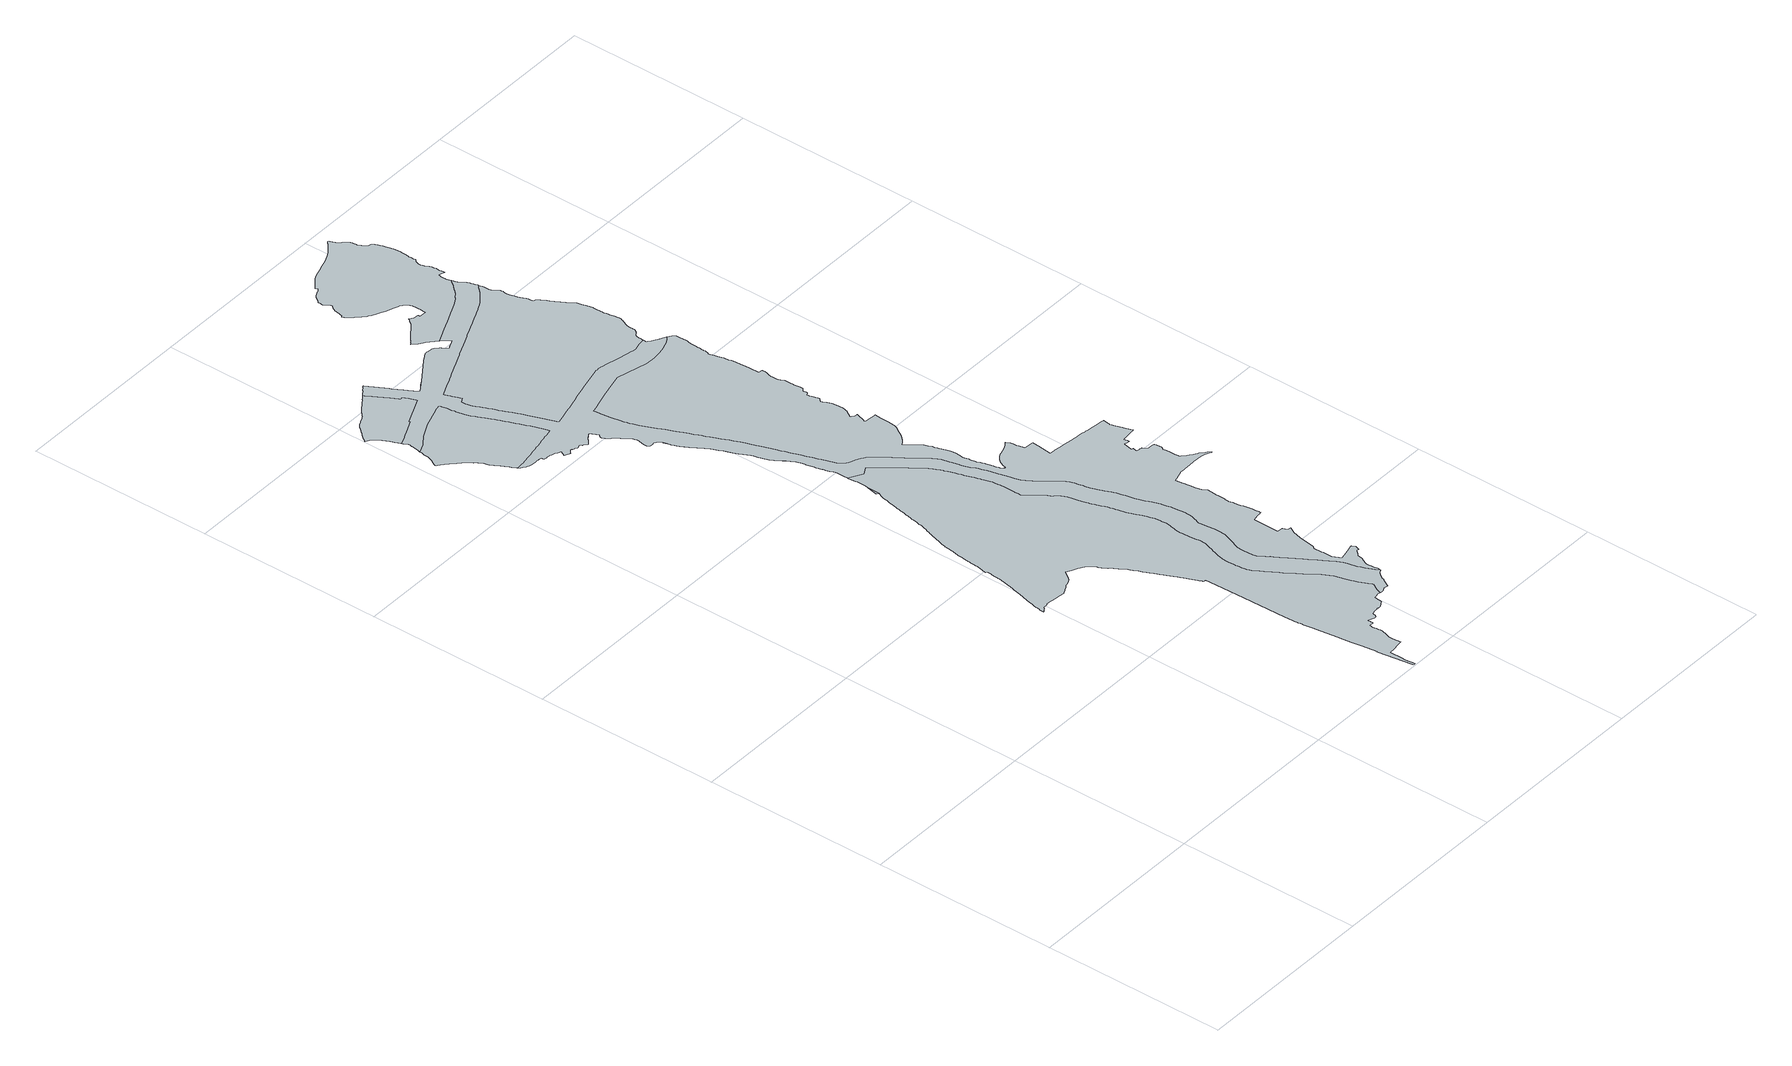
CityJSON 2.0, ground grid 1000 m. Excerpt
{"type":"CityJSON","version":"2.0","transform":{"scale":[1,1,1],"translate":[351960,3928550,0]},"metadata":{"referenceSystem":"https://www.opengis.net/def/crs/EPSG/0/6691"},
"CityObjects":{
"object1":{"type":"GenericCityObject","attributes":{"function":"5","validFromType":"3","custodian":"神奈川県","notificationNumber":"神奈川県告示第11号","prefecture":"14","city":"14150","floorAreaRate":2},"geometry":[{"type":"MultiSurface","lod":"1","boundaries":[[[0,1,2,3,4,5,6,7,8,9,10,11,12,13,14,15,16,17,18,19,20,21,22,23,24,25,26,27,28,29,30,31,32,33,34,35,36,37,38,39,40,41,42,43,44,45,46,47,48,49,50,51,52,53,54,55,56,57,58,59,60,61,62,63,64,65,66,67,68,69,70,71,72,73,74,75,76,77,78,79,80,81,82,83,84,85,86,87,88,89,90,91,92,93,94,95,96,97,98,99,100,101,102,103,104,105,106,107,108,109,110,111,112,113,114,115,116,117,118,119,120,121,122,123,124,125,126,127,128,129,130,131,132,133,134,135,136,137,138,139,140,141,142,143,144,145,146,147,148,149,150,151,152,153,154,155,156,157,158,159,160,161,162,163,164,165,166,167,168,169,170,171,172,173,174,175,176,177,178,179,180,181,182,183,184,185,186,187,188,189,190,191,192,193,194,195,196,197,198,199,200,201,202,203,204,205,206,207,208,209,210,211,212,213,214,215,216,217,218,219,220,221,222,223,224,225,226,227,228,229,230,231,232,233,234,235,236,237,238,239,240,241,242,243,244,245,246,247,248,249,250,251,252,253,254,255,256,257,258,259,260,261,262,263,264,265,266,267,268,269,270,271,272,273,274,275,276,277,278,279,280,281,282,283,284,285,286,287,288,289,290,291,292,293,294,295,296,297,298,299,300,301,302,303,304,305,306,307,308,309,310,311,312,313,314,315,316,317,318,319,320,321,322,323,324,325,326,327,328,329,330,331,332,333,334,335,336,337,338,339,340,341,342,343,344,345,346,347,348,349,350,351,352,353,354,355,356,357,358,359,360,361,362,363,364,365,366,367,368,369,370,371,372,373,374,375,376,377,378,379,380,381,382,383,384,385,386,387,388,389,390,391,392,393,394,395,396,397,398,399,400,401,402,403,404,405,406,407,408,409,410,411,412,413,414,415,416,417,418,419,420,421,422,423,424,425,426,427,428,429,430,431,432,433,434,435,436,437,438,439,440,441,442,443,444,445,446,447,448,449,450,451,452,453,454,455,456,457,458,459,460,461,462,463,464,465,466,467,468,469,470,471,472,473,474,475,476,477,478,479,480,481,482,483,484,485,486,487,488,489,490,491,492,493,494,495,496,497,498,499,500,501,502,503,504,505,506,507,508,509,510,511,512,513,514,515,516,517,518,519,520,521,522,523,524,525,526,527,528,529,530,531,532,533,534,535,536,537,538,539,540,541,542,543,544,545,546,547,548,549,550,551,552,553,554,555,556,557,558,559,560,561,562,563,564,565,566,567,568,569,570,571,572,573,574,575,576,577,578,579,580,581,582,583,584,585,586,587,588,589,590,591,592,593,594,595,596,597,598,599,600,601,602,603,604,605,606,607,608,609,610,611,612,613,614,615,616,617,618,619,620,621,622,623,624,625,626,627,628,629,630,631,632,633,634,635,636,637,638,639,640,641,642,643,644,645,646,647,648,649,650,651,652,653,654,655,656,657,658,659,660,661,662,663,664,665,666,667,668,669,670,671,672,673,674,675,676,677,678,679,680,681,682,683,684,685,686,687,688,689,690,691,692,693,694,695,696,697,698,699,700,701,702,703,704,705,706,707,708,709,710,711,712,713,714,715,716,717,718,719,720,721,722,723,724,725,726,727,728,729,730,731,732,733,734,735,736,737,738,739,740,741,742,743,744,745,746,747,748,749,750,751,752,753,754,755,756,757,758,759,760,761,762,763,764,765,766,767,768,769,770,771,772,773,774,775,776,777,778,779,780,781,782,783,784,785,786,787,788,789,790,791,792,793,794,795,796,797,798,799,800,801,802,803,804,805,806,807,808,809,810,811,812,813,814,815,816,817,818,819,820,821,822,823,824,825,826,827,828,829,830,831,832,833,834,835,836,837,838,839,840,841,842,843,844,845,846,847,848,849,850,851,852,853,854,855,856,857,858,859,860,861,862,863,864,865,866,867,868,869,870,871,872,873,874,875,876,877,878,879,880,881,882,883,884,885,886,887,888,889,890,891,892,893,894,895,896,897,898,899,900,901,902,903,904,905,906,907,908,909,910,911,912,913,914,915,916,917,918,919,920,921,922,923,924,925,926,927,928,929,930,931,932,933,934,935,936,937,938,939,940,941,942,943,944,945,946,947,948,949,950,951,952,953,954,955,956,957,958,959,960,961,962,963,964,965,966,967,968,969,970,971,972,973,974,975,976,977,978]]]}]},
"object2":{"type":"GenericCityObject","attributes":{"function":"1","validFromType":"3","custodian":"相模原市","notificationNumber":"相模原市告示第197号","prefecture":"14","city":"14150","floorAreaRate":0.8},"geometry":[{"type":"MultiSurface","lod":"1","boundaries":[[[979,980,981]]]}]},
"object3":{"type":"GenericCityObject","attributes":{"function":"22","validFromType":"3","custodian":"相模原市","notificationNumber":"相模原市告示第462号","prefecture":"14","city":"14150"},"geometry":[{"type":"MultiSurface","lod":"1","boundaries":[[[982,983,984,985,986,987,988,989,990,991,992,993,994,995,996,997,998,999,1000,1001,1002,1003,1004,1005,1006,1007,1008,1009,1010,1011,1012,1013,1014,1015,1016,1017,1018,1019,1020,1021,1022,1023,1024,1025,1026,1027,1028,1029,1030,1031,1032,1033,1034,1035,1036,1037,1038,1039,1040,1041,1042,1043,1044,1045,1046,1047,1048,1049,1050,1051,1052,1053,1054,1055,1056,1057,1058,1059,1060,1061,1062,1063,1064,1065,698,699,700,701,702,703,704,705,706,707,708,709,710,711,712,713,714,715,716,717,718,719,720,721,722,723,1066,1067,1068,1069,1070,1071,1072,1073,1074,1075,1076,1077,1078,1079,1080,1081,1082,1083,1084,1085,1086,1087,1088,1089,1090,1091,1092,1093,1094,1095,1096,1097,1098,1099,1100,1101,1102,1103,1104,1105,1106,1107,1108,1109,1110,1111,1112,1113,1114,1115,1116,1117,1118,1119,1120,1121,1122,1123,1124,1125,1126,1127,1128,1129,1130,1131,1132,1133,1134,1135,1136,1137,1138,1139,1140,1141,1142,1143,1144,1145,1146,1147,1148,1149,1150,1151,1152,1153,1154,1155,1156,1157,1158,1159,1160,1161,1162,1163,1164,1165,1166,1167,1168,1169,1170,1171,1172,1173,1174,1175,1176,1177,1178,1179,1180,1181,1182,1183,1184,1185,1186,1187,1188,1189,1190,1191,1192,1193,1194,1195,1196,1197,1198,1199,1200,1201,1202,1203,1204,1205,1206,1207,1208,1209,1210,1211,1212,1213,1214,1215,1216,1217,1218,1219,1220,1221,1222,1223,1224,1225,1226,1227,1228,1229,1230,1231,1232,1233,1234,1235,1236,1237,1238,1239,1240,1241,1242,1243,1244,1245,1246,1247,1248,1249,1250,1251,1252,1253,1254,1255,1256,1257,1258,1259,1260,1261,1262,1263,1264,1265,1266,1267,1268,1269,1270,1271,1272,1273,1274,1275,1276,1277,1278,1279,1280,1281,1282,1283,1284,1285,1286,1287,1288,1289,1290,1291,1292,1293,1294,1295,1296,1297,1298,1299,1300,1301,1302,1303,1304,1305,1306,1307,1308,1309,1310,1311,1312,1313,1314,1315,1316,1317,1318,1319,1320,1321,1322,1323,1324,1325,1326,1327,1328,1329,1330,1331,1332,1333,1334,1335,1336,1337,1338,1339,1340,1341,1342,1343,1344,1345,1346,1347,1348,1349,1350,1351,1352,1353,1354,1355,1356,1357,1358,1359,1360,1361,1362,1363,1364,1365,1366,1367,1368,1369,1370,1371,1372,1373,1374,1375,1376,1377,1378,1379,1380,1381,1382,1383,1384,1385,1386,1387,1388,1389,1390,1391,1392,1393,1394,1395,1396,1397,1398,1399,1400,1401,1402,1403,1404,1405,1406,1407,1408,1409,1410,1411,1412,1413,1414,1415,1416,1417,1418,1419,1420,1421,1422,1423,1424,1425,1426,1427,1428,1429,1430,1431,1432,1433,1434,1435,1436,1437,1438,1439,1440,1441,1442,1443,1444,1445,1446,1447,1448,1449,1450,1451,1452,1453,1454,1455,1456,1457,1458,1459,1460,1461,1462,1463,1464,1465,1466,1467,1468,1469,1470,1471,1472,1473,1474,1475,1476,1477,1478,1479,1480,1481,1482,1483,1484,1485,1486,1487,1488,1489,1490,1491,1492,1493,1494,1495,1496,1497,1498,1499,1500,1501,1502,1503,1504,1505,1506,1507,1508,1509,1510,1511,1512,1513,1514,1515,1516,1517,1518,1519,1520,1521,1522,1523,1524,1525,1526,1527,1528,1529,1530,1531,1532,1533,1534,1535,1536,1537,1538,1539,1540,1541,976,977,978,1542,0,1,1543,2,3,4,5,6,1544,7,8,9,10,11,1545,1546,1547,1548,1549,1550,1551,1552,1553,1554,1555,1556,1557,1558,1559,1560,1561,1562,1563,1564,1565,1566,1567,1568,1569,1570,1571,1572,1573,1574,1575,1576,1577,1578,1579,1580,1581,1582,1583,1584,1585,1586,1587,1588,1589,1590,1591,1592,1593,1594,1595,1596,1597,1598,1599,1600,1601,1602,1603,1604,1605,1606,1607,1608,1609,1610,1611,1612,1613,1614,1615,1616,1617,1618,1619,1620,1621,1622,1623,1624,1625,1626,1627,1628,1629,1630,1631,1632,1633,1634,1635,1636,1637,1638,1639,1640,1641,1642,1643,1644,1645,1646,1647,1648,1649,1650,1651,1652,1653,1654,1655,1656,1657,1658,1659,144,145,146,147,148,149,150,151,152,153,154,155,156,157,158,159,1660,1661,1662,1663,1664,1665,1666,1667,1668,1669,1670,1671,1672,1673,1674,1675,1676,1677,1678,1679,1680,1681,1682,1683,1684,1685,1686,1687,1688,1689,1690,1691,1692,1693,1694,1695,1696,1697,1698,1699,1700,1701,1702,1703,1704,1705,1706,1707,1708,1709,1710,1711,1712,1713,1714,1715,1716,1717,1718,1719,1720,1721,1722,1723,1724,1725,1726,1727,1728,1729,1730,1731,1732,1733,1734,1735,1736,1737,1738,1739,1740,1741,1742,1743,1744,1745,1746,1747,1748,1749,1750,1751,1752,1753,1754,1755,1756,1757,1758,1759,1760,1761,1762,1763,1764,1765,1766,1767,1768,1769,1770,1771,1772,1773,1774,1775,1776,1777,1778,1779,1780,1781,1782,1783,1784,1785,1786,1787,1788,1789,1790,1791,1792,1793,1794,1795,1796,1797,1798,1799,1800,1801,1802,1803,1804,1805,1806,1807,1808,1809,1810,1811,1812,1813,1814,1815,1816,1817,1818,1819,1820,1821,1822,1823,1824,1825,1826,1827,1828,1829,1830,1831,1832,1833,1834,1835,1836,1837,1838,1839,1840,1841,1842,1843,1844,1845,1846,1847,1848,1849,1850,1851,1852,1853,1854,1855,1856,1857,1858,1859,1860,1861,1862,1863,1864,1865,1866,1867,1868,1869,1870,1871,1872,1873,1874,1875,1876,1877,1878,1879,1880,1881,1882,1883,1884,1885,1886,1887,1888,1889,1890,1891,1892,1893,1894,1895,1896,1897,1898,1899,1900,1901,1902,1903,1904,1905,1906,1907,1908,1909,1910,1911,178,1912,179,180,1913,181,182,183,184,185,186,1914,187,1915,188,1916,189,1917,190,1918,191,1919,192,193,194,195,1920,1921,196,197,1922,1923,198,199,200,201,202,203,204,205,206,207,208,209,210,211,212,213,1924,214,1925,1926,1927,1928,1929,1930,1931,1932,1933,1934,1935,1936,1937,1938,1939,1940,1941,1942,1943,1944,1945,1946,1947,1948,1949,1950,1951,1952,1953,1954,1955,1956,1957,1958,1959,1960,1961,1962,1963,1964,1965,1966,1967,1968,1969,1970,1971,1972,1973,1974,1975,1976,1977,1978,1979,1980,1981,1982,1983,1984,1985,1986,1987,1988,1989,1990,249,250,251,252,253,254,255,1991,256,1992,257,258,259,1993,260,261,1994,1995,1996,1997,1998,1999,2000,2001,2002,2003,2004,2005,2006,2007,2008,2009,2010,2011,2012,2013,2014,2015,2016,2017,2018,2019,2020,2021,2022,2023,2024,2025,2026,2027,2028,2029,2030,2031,2032,2033,2034,2035,2036,2037,2038,2039,2040,2041,2042,2043,2044,2045,2046,2047,2048,2049,2050,2051,2052,2053,2054,2055,2056,2057,2058,331,332,333,334,335,336,2059,337,2060,338,339,340,341,342,343,2061,344,345,346,2062,347,348,349,350,351,352,2063,353,354,2064,355,356,357,358,359,2065,360,361,2066,362,363,364,365,366,367,368,369,370,371,372,373,374,375,376,2067,377,2068,378,379,380,381,382,383,384,385,386,2069,387,388,389,2070,390,2071,391,2072,392,393,394,395,396,2073,397,398,399,400,401,402,403,404,405,406,407,408,2074,409,410,411,412,413,414,415,2075,416,2076,417,418,2077,419,420,421,422,423,424,425,426,427,428,429,430,431,432,433,434,2078,435,2079,436,437,438,439,440,441,442,443,2080,444,445,446,2081,447,448,449,2082,450,2083,451,2084,452,2085,453,2086,454,2087,455,456,457,458,459,460,461,2088,462,463,464,465,466,2089,467,2090,468,2091,469,470,2092,471,2093,472,2094,473,2095,474,475,476,2096,477,478,479,480,2097,481,482,483,484,2098,485,2099,486,487,488,2100,489,490,491,492,493,494,495,496,497,498,499,500,501,2101,502,2102,503,504,505,506,507,508,509,510,511,512,2103,2104,2105,2106,2107,979,980,2108,2109,2110,2111,2112,2113,2114,2115,2116,2117,2118,2119,2120,2121,2122,2123,2124,2125,2126,2127,2128,2129,2130,2131,2132,2133,2134,2135,2136,2137,2138,2139,2140,2141,2142,2143,2144,2145,2146,2147,2148,2149,2150,2151,2152,2153,2154,2155,2156,2157,2158,2159,2160,2161,2162,2163,2164,2165,2166,2167,2168,2169,2170,2171,2172,2173,2174,2175,2176,2177,2178,2179,2180,2181,2182,2183,2184,2185,2186,2187,2188,2189,2190,2191,2192,2193,2194,2195,2196,2197,2198,2199,2200,2201,2202,2203,2204,2205,2206,2207,2208,2209,2210,2211,2212,2213,2214,2215,2216,2217,2218,2219,2220,2221,2222,2223,2224,2225,2226,2227,2228,2229,2230,2231,2232,2233,2234,2235,2236,2237,2238,2239,2240,2241,2242,2243,2244,2245,2246,2247,2248,2249,2250,2251,2252,2253,2254,2255,2256,2257,2258,2259,2260,2261,2262,2263,2264,2265,2266,2267,2268,2269,2270,2271,2272,2273,2274,2275,2276,2277,2278,2279,2280,2281,2282,2283,2284,2285,2286,2287,2288,2289,2290,2291,2292,2293,2294,2295,2296,2297,2298,2299,2300,2301,2302,2303,2304,2305,2306,2307,2308,2309,2310,2311,2312,2313,2314,2315,2316,2317,2318,2319,2320,2321,2322,2323,2324,2325,2326,2327,2328]]]}]}
},
"vertices":[
[1470,4263,0],[1464,4267,0],[1456,4272,0],[1446,4278,0],[1436,4283,0],[1418,4294,0],[1412,4298,0],[1408,4301,0],[1407,4308,0],[1407,4312,0],[1407,4319,0],[1407,4324,0],[1404,4322,0],[1398,4321,0],[1389,4319,0],[1383,4318,0],[1379,4317,0],[1371,4315,0],[1359,4313,0],[1346,4309,0],[1336,4307,0],[1326,4307,0],[1316,4308,0],[1307,4309,0],[1276,4316,0],[1230,4324,0],[1216,4327,0],[1201,4331,0],[1187,4335,0],[1159,4342,0],[1137,4346,0],[1127,4347,0],[1124,4347,0],[1117,4348,0],[1112,4348,0],[1102,4348,0],[1093,4348,0],[1081,4345,0],[1067,4342,0],[1050,4338,0],[1016,4330,0],[987,4323,0],[958,4315,0],[935,4308,0],[912,4303,0],[885,4295,0],[860,4288,0],[831,4280,0],[797,4271,0],[784,4268,0],[767,4264,0],[733,4255,0],[689,4244,0],[681,4242,0],[655,4319,0],[630,4388,0],[624,4407,0],[619,4419,0],[613,4433,0],[608,4445,0],[603,4455,0],[595,4474,0],[590,4489,0],[584,4501,0],[577,4517,0],[574,4525,0],[569,4534,0],[565,4545,0],[561,4553,0],[553,4572,0],[549,4581,0],[546,4589,0],[541,4600,0],[536,4610,0],[533,4619,0],[527,4632,0],[525,4643,0],[523,4651,0],[522,4658,0],[520,4667,0],[517,4684,0],[516,4688,0],[531,4698,0],[543,4703,0],[535,4726,0],[530,4739,0],[524,4752,0],[522,4758,0],[517,4772,0],[513,4783,0],[510,4791,0],[521,4797,0],[535,4803,0],[551,4810,0],[567,4818,0],[611,4837,0],[617,4840,0],[631,4847,0],[654,4858,0],[669,4864,0],[681,4870,0],[697,4877,0],[705,4880,0],[719,4887,0],[728,4891,0],[738,4895,0],[765,4907,0],[789,4918,0],[793,4920,0],[805,4927,0],[816,4931,0],[826,4936,0],[837,4941,0],[849,4946,0],[860,4951,0],[876,4958,0],[903,4971,0],[918,4978,0],[926,4982,0],[935,4986,0],[942,4990,0],[949,4993,0],[964,4999,0],[983,5008,0],[998,5014,0],[1015,5022,0],[1027,5027,0],[1042,5034,0],[1052,5039,0],[1074,5049,0],[1097,5059,0],[1108,5064,0],[1127,5074,0],[1139,5080,0],[1157,5091,0],[1171,5101,0],[1179,5107,0],[1190,5115,0],[1198,5122,0],[1210,5132,0],[1218,5139,0],[1234,5156,0],[1244,5167,0],[1251,5173,0],[1255,5177,0],[1255,5179,0],[1251,5194,0],[1249,5203,0],[1245,5212,0],[1243,5219,0],[1240,5226,0],[1238,5232,0],[1233,5238,0],[1227,5245,0],[1222,5251,0],[1218,5260,0],[1213,5269,0],[1209,5279,0],[1207,5287,0],[1205,5296,0],[1200,5291,0],[1189,5276,0],[1179,5262,0],[1162,5244,0],[1152,5232,0],[1139,5219,0],[1121,5205,0],[1108,5194,0],[1079,5177,0],[1051,5163,0],[1009,5144,0],[983,5132,0],[970,5126,0],[954,5119,0],[923,5104,0],[895,5092,0],[852,5072,0],[832,5063,0],[817,5055,0],[829,5044,0],[838,5034,0],[846,5024,0],[852,5017,0],[854,5011,0],[840,5004,0],[828,4999,0],[819,4994,0],[808,4989,0],[799,4985,0],[778,5017,0],[773,5021,0],[755,5039,0],[746,5043,0],[723,5047,0],[715,5049,0],[697,5047,0],[651,5017,0],[529,4934,0],[461,4888,0],[452,4903,0],[444,4915,0],[439,4925,0],[431,4939,0],[422,4956,0],[418,4963,0],[407,4982,0],[393,5006,0],[389,5015,0],[329,5121,0],[323,5117,0],[317,5112,0],[304,5102,0],[295,5094,0],[285,5087,0],[273,5078,0],[277,5069,0],[284,5059,0],[289,5050,0],[295,5039,0],[301,5028,0],[307,5018,0],[322,4993,0],[328,4984,0],[337,4968,0],[343,4957,0],[348,4948,0],[354,4939,0],[359,4930,0],[362,4925,0],[366,4926,0],[372,4929,0],[377,4920,0],[381,4912,0],[387,4902,0],[390,4896,0],[393,4886,0],[397,4874,0],[401,4863,0],[403,4855,0],[254,4788,0],[257,4782,0],[250,4778,0],[231,4769,0],[215,4762,0],[201,4755,0],[183,4747,0],[160,4737,0],[136,4725,0],[117,4717,0],[102,4710,0],[105,4704,0],[108,4697,0],[117,4683,0],[117,4682,0],[118,4680,0],[117,4671,0],[115,4664,0],[114,4652,0],[112,4638,0],[110,4630,0],[108,4618,0],[106,4607,0],[153,4629,0],[159,4633,0],[205,4666,0],[289,4708,0],[391,4743,0],[406,4748,0],[419,4752,0],[430,4756,0],[432,4750,0],[434,4737,0],[436,4727,0],[439,4715,0],[440,4703,0],[442,4686,0],[445,4672,0],[446,4662,0],[450,4646,0],[452,4636,0],[456,4621,0],[458,4611,0],[461,4602,0],[465,4591,0],[470,4581,0],[475,4570,0],[478,4562,0],[482,4554,0],[486,4545,0],[494,4528,0],[505,4503,0],[513,4486,0],[516,4477,0],[520,4469,0],[527,4452,0],[532,4441,0],[539,4423,0],[543,4413,0],[550,4394,0],[558,4375,0],[569,4346,0],[576,4326,0],[597,4264,0],[603,4245,0],[605,4240,0],[608,4233,0],[603,4232,0],[583,4228,0],[573,4226,0],[565,4224,0],[557,4223,0],[540,4218,0],[533,4217,0],[516,4214,0],[503,4211,0],[482,4207,0],[471,4205,0],[452,4201,0],[442,4199,0],[431,4197,0],[418,4193,0],[403,4191,0],[392,4188,0],[383,4187,0],[353,4182,0],[336,4179,0],[329,4178,0],[323,4178,0],[313,4177,0],[305,4176,0],[298,4176,0],[294,4175,0],[296,4172,0],[297,4169,0],[303,4166,0],[311,4161,0],[318,4157,0],[320,4155,0],[324,4152,0],[329,4148,0],[336,4144,0],[343,4142,0],[349,4141,0],[365,4140,0],[376,4140,0],[388,4139,0],[398,4139,0],[410,4139,0],[415,4139,0],[418,4139,0],[420,4132,0],[420,4127,0],[421,4123,0],[425,4122,0],[429,4121,0],[436,4120,0],[443,4120,0],[455,4119,0],[462,4118,0],[468,4116,0],[474,4114,0],[480,4111,0],[490,4107,0],[497,4103,0],[505,4099,0],[514,4096,0],[516,4094,0],[514,4092,0],[509,4082,0],[501,4067,0],[509,4063,0],[516,4060,0],[525,4056,0],[530,4053,0],[536,4058,0],[550,4069,0],[555,4068,0],[567,4061,0],[572,4060,0],[584,4054,0],[603,4059,0],[609,4055,0],[612,4051,0],[612,4046,0],[621,4048,0],[627,4038,0],[634,4030,0],[637,4034,0],[646,4041,0],[659,4051,0],[665,4058,0],[691,4075,0],[700,4080,0],[724,4034,0],[717,4028,0],[716,4026,0],[714,4023,0],[713,4021,0],[712,4020,0],[712,4019,0],[712,4017,0],[713,4016,0],[713,4014,0],[715,4010,0],[718,4003,0],[720,3998,0],[724,3992,0],[729,3986,0],[737,3978,0],[741,3975,0],[746,3969,0],[751,3962,0],[755,3957,0],[761,3950,0],[764,3943,0],[769,3936,0],[774,3927,0],[779,3921,0],[784,3915,0],[789,3909,0],[792,3904,0],[797,3895,0],[799,3888,0],[801,3882,0],[802,3875,0],[801,3862,0],[800,3854,0],[799,3848,0],[798,3841,0],[796,3830,0],[796,3813,0],[797,3811,0],[800,3806,0],[802,3803,0],[803,3801,0],[806,3801,0],[809,3800,0],[812,3799,0],[815,3799,0],[822,3799,0],[829,3800,0],[836,3800,0],[839,3800,0],[843,3796,0],[847,3794,0],[851,3791,0],[857,3785,0],[859,3781,0],[861,3775,0],[862,3768,0],[864,3759,0],[867,3750,0],[868,3742,0],[871,3734,0],[872,3728,0],[874,3722,0],[877,3713,0],[881,3703,0],[884,3699,0],[888,3690,0],[891,3685,0],[895,3679,0],[899,3671,0],[903,3665,0],[907,3658,0],[910,3652,0],[919,3637,0],[929,3621,0],[937,3611,0],[949,3591,0],[954,3580,0],[967,3554,0],[977,3530,0],[986,3510,0],[1003,3468,0],[1014,3442,0],[1015,3441,0],[1031,3405,0],[1039,3389,0],[1043,3378,0],[1049,3355,0],[1053,3344,0],[1056,3334,0],[1059,3324,0],[1062,3313,0],[1067,3303,0],[1069,3298,0],[1078,3282,0],[1089,3266,0],[1108,3237,0],[1120,3218,0],[1128,3204,0],[1135,3186,0],[1140,3165,0],[1144,3148,0],[1144,3145,0],[1149,3126,0],[1151,3117,0],[1153,3106,0],[1155,3096,0],[1159,3085,0],[1161,3076,0],[1162,3071,0],[1164,3062,0],[1167,3048,0],[1169,3039,0],[1173,3030,0],[1178,3021,0],[1181,3014,0],[1184,3009,0],[1184,2984,0],[1185,2954,0],[1186,2935,0],[1255,2894,0],[1292,2914,0],[1301,2918,0],[1302,2917,0],[1304,2914,0],[1307,2910,0],[1308,2909,0],[1309,2907,0],[1313,2902,0],[1317,2898,0],[1320,2893,0],[1324,2888,0],[1326,2885,0],[1331,2880,0],[1338,2870,0],[1352,2853,0],[1362,2839,0],[1369,2830,0],[1379,2817,0],[1388,2806,0],[1390,2803,0],[1395,2798,0],[1406,2783,0],[1422,2762,0],[1437,2743,0],[1449,2728,0],[1456,2718,0],[1466,2702,0],[1477,2685,0],[1486,2668,0],[1493,2653,0],[1501,2635,0],[1507,2620,0],[1507,2619,0],[1511,2609,0],[1514,2601,0],[1521,2578,0],[1524,2568,0],[1527,2561,0],[1529,2554,0],[1535,2538,0],[1539,2524,0],[1542,2513,0],[1547,2501,0],[1551,2489,0],[1555,2475,0],[1560,2461,0],[1563,2454,0],[1566,2442,0],[1573,2421,0],[1577,2401,0],[1580,2389,0],[1582,2372,0],[1583,2359,0],[1584,2348,0],[1585,2337,0],[1585,2323,0],[1585,2263,0],[1585,2261,0],[1586,2242,0],[1586,2227,0],[1592,2221,0],[1602,2208,0],[1659,2127,0],[1667,2116,0],[1675,2105,0],[1682,2098,0],[1692,2085,0],[1697,2076,0],[1701,2070,0],[1704,2063,0],[1707,2054,0],[1710,2039,0],[1714,2022,0],[1717,2007,0],[1720,1991,0],[1723,1981,0],[1725,1974,0],[1728,1964,0],[1730,1955,0],[1732,1950,0],[1735,1937,0],[1738,1929,0],[1740,1923,0],[1743,1913,0],[1747,1905,0],[1751,1894,0],[1754,1886,0],[1758,1878,0],[1762,1869,0],[1764,1865,0],[1766,1856,0],[1768,1844,0],[1772,1830,0],[1774,1816,0],[1778,1803,0],[1781,1789,0],[1784,1779,0],[1788,1763,0],[1792,1753,0],[1797,1739,0],[1801,1729,0],[1805,1718,0],[1811,1704,0],[1813,1698,0],[1819,1679,0],[1823,1669,0],[1826,1661,0],[1828,1654,0],[1832,1643,0],[1834,1637,0],[1836,1626,0],[1836,1611,0],[1837,1601,0],[1838,1593,0],[1840,1577,0],[1840,1570,0],[1839,1559,0],[1836,1543,0],[1833,1531,0],[1830,1515,0],[1828,1503,0],[1825,1486,0],[1824,1475,0],[1825,1459,0],[1826,1447,0],[1827,1429,0],[1828,1418,0],[1829,1403,0],[1830,1390,0],[1831,1381,0],[1833,1370,0],[1834,1357,0],[1835,1349,0],[1835,1342,0],[1835,1337,0],[1834,1331,0],[1831,1321,0],[1827,1312,0],[1821,1296,0],[1818,1283,0],[1812,1267,0],[1808,1254,0],[1800,1230,0],[1796,1214,0],[1793,1196,0],[1790,1175,0],[1790,1155,0],[1791,1128,0],[1792,1118,0],[1793,1100,0],[1794,1082,0],[1796,1072,0],[1800,1059,0],[1804,1047,0],[1808,1038,0],[1814,1027,0],[1827,1006,0],[1832,999,0],[1839,987,0],[1845,977,0],[1852,966,0],[1858,956,0],[1865,945,0],[1876,926,0],[1885,911,0],[1895,896,0],[1904,882,0],[1918,861,0],[1936,835,0],[1984,764,0],[2004,731,0],[2012,712,0],[2018,696,0],[2020,685,0],[2024,666,0],[2029,648,0],[2034,629,0],[2040,615,0],[2048,598,0],[2055,582,0],[2069,554,0],[2078,535,0],[2079,532,0],[2059,493,0],[2048,467,0],[2051,466,0],[2057,466,0],[2066,466,0],[2070,467,0],[2083,474,0],[2087,477,0],[2109,471,0],[2116,486,0],[2120,493,0],[2123,498,0],[2127,506,0],[2133,513,0],[2135,517,0],[2137,520,0],[2137,527,0],[2137,529,0],[2138,531,0],[2139,532,0],[2140,533,0],[2144,537,0],[2146,541,0],[2154,552,0],[2164,562,0],[2178,569,0],[2180,572,0],[2175,583,0],[2163,609,0],[2148,639,0],[2142,657,0],[2135,676,0],[2124,724,0],[2119,743,0],[2112,758,0],[2104,772,0],[2085,803,0],[2069,829,0],[2057,849,0],[2034,887,0],[2022,905,0],[2012,921,0],[2003,936,0],[1985,964,0],[1963,999,0],[1949,1022,0],[1941,1035,0],[1936,1041,0],[1932,1046,0],[1927,1053,0],[1920,1063,0],[1913,1071,0],[1907,1082,0],[1903,1095,0],[1902,1105,0],[1900,1143,0],[1899,1158,0],[1900,1175,0],[1901,1190,0],[1903,1201,0],[1906,1213,0],[1911,1223,0],[1916,1234,0],[1920,1245,0],[1925,1261,0],[1930,1275,0],[1936,1291,0],[1940,1303,0],[1942,1315,0],[1944,1332,0],[1943,1356,0],[1942,1367,0],[1942,1376,0],[1940,1398,0],[1936,1422,0],[1935,1438,0],[1934,1453,0],[1938,1465,0],[1942,1476,0],[1945,1488,0],[1949,1503,0],[1952,1517,0],[1954,1531,0],[1955,1550,0],[1954,1564,0],[1952,1581,0],[1951,1595,0],[1948,1618,0],[1946,1628,0],[1942,1650,0],[1939,1665,0],[1936,1678,0],[1932,1690,0],[1922,1720,0],[1916,1733,0],[1912,1742,0],[1905,1761,0],[1898,1778,0],[1896,1792,0],[1892,1809,0],[1887,1830,0],[1883,1846,0],[1879,1868,0],[1876,1877,0],[1872,1891,0],[1866,1904,0],[1863,1913,0],[1857,1929,0],[1851,1944,0],[1847,1955,0],[1842,1968,0],[1837,1979,0],[1835,1989,0],[1831,2000,0],[1827,2011,0],[1821,2037,0],[1819,2047,0],[1814,2068,0],[1811,2082,0],[1809,2090,0],[1806,2100,0],[1802,2110,0],[1798,2120,0],[1793,2128,0],[1787,2137,0],[1780,2146,0],[1771,2157,0],[1759,2172,0],[1745,2189,0],[1737,2199,0],[1731,2208,0],[1723,2218,0],[1717,2227,0],[1701,2251,0],[1691,2266,0],[1684,2279,0],[1674,2300,0],[1667,2319,0],[1662,2336,0],[1658,2352,0],[1652,2378,0],[1648,2396,0],[1646,2408,0],[1642,2425,0],[1637,2441,0],[1630,2465,0],[1626,2479,0],[1623,2491,0],[1618,2505,0],[1614,2516,0],[1610,2523,0],[1607,2529,0],[1602,2542,0],[1598,2551,0],[1594,2564,0],[1589,2582,0],[1586,2595,0],[1582,2614,0],[1578,2631,0],[1575,2642,0],[1571,2657,0],[1566,2675,0],[1563,2682,0],[1560,2690,0],[1555,2699,0],[1550,2709,0],[1543,2722,0],[1537,2730,0],[1527,2744,0],[1517,2757,0],[1510,2764,0],[1498,2777,0],[1490,2786,0],[1484,2794,0],[1478,2802,0],[1473,2810,0],[1465,2823,0],[1458,2834,0],[1450,2846,0],[1444,2854,0],[1433,2871,0],[1423,2885,0],[1416,2893,0],[1404,2910,0],[1397,2919,0],[1390,2927,0],[1383,2936,0],[1374,2947,0],[1367,2955,0],[1359,2963,0],[1351,2969,0],[1340,2976,0],[1315,2990,0],[1297,2997,0],[1282,3003,0],[1271,3009,0],[1259,3018,0],[1254,3022,0],[1250,3028,0],[1243,3046,0],[1236,3067,0],[1229,3086,0],[1218,3116,0],[1213,3133,0],[1204,3158,0],[1194,3186,0],[1186,3212,0],[1177,3236,0],[1168,3261,0],[1160,3286,0],[1153,3304,0],[1144,3329,0],[1137,3350,0],[1133,3363,0],[1126,3383,0],[1118,3406,0],[1113,3420,0],[1102,3451,0],[1096,3470,0],[1087,3492,0],[1081,3508,0],[1074,3524,0],[1067,3542,0],[1058,3560,0],[1050,3578,0],[1041,3600,0],[1030,3626,0],[1021,3645,0],[1014,3661,0],[1008,3678,0],[998,3698,0],[990,3716,0],[984,3730,0],[978,3743,0],[971,3761,0],[965,3775,0],[959,3788,0],[944,3822,0],[936,3839,0],[928,3858,0],[916,3886,0],[910,3898,0],[904,3912,0],[899,3924,0],[893,3939,0],[886,3955,0],[883,3966,0],[877,3981,0],[874,3995,0],[870,4008,0],[866,4028,0],[863,4045,0],[860,4064,0],[858,4079,0],[856,4092,0],[852,4122,0],[851,4137,0],[848,4154,0],[846,4169,0],[857,4172,0],[883,4180,0],[903,4186,0],[926,4193,0],[972,4206,0],[1059,4228,0],[1113,4240,0],[1281,4201,0],[1294,4199,0],[1306,4198,0],[1314,4197,0],[1340,4199,0],[1357,4201,0],[1383,4205,0],[1398,4208,0],[1420,4213,0],[1443,4221,0],[1461,4229,0],[1481,4241,0],[1489,4248,0],[1493,4251,0],[1487,4254,0],[1479,4259,0],
[1175,2755,0],[1186,2747,0],[1186,2814,0],
[1720,10,0],[1722,9,0],[1724,7,0],[1725,7,0],[1729,8,0],[1722,60,0],[1724,81,0],[1724,83,0],[1725,106,0],[1725,126,0],[1725,150,0],[1727,150,0],[1752,153,0],[1756,153,0],[1786,157,0],[1793,158,0],[1816,161,0],[1810,204,0],[1810,208,0],[1810,211,0],[1810,214,0],[1810,217,0],[1810,220,0],[1811,223,0],[1811,225,0],[1822,262,0],[1824,270,0],[1826,280,0],[1826,285,0],[1826,289,0],[1826,292,0],[1826,295,0],[1825,303,0],[1823,313,0],[1822,323,0],[1821,327,0],[1821,332,0],[1821,333,0],[1821,337,0],[1822,342,0],[1822,345,0],[1823,349,0],[1823,350,0],[1824,351,0],[1828,351,0],[1839,350,0],[1842,350,0],[1845,351,0],[1847,353,0],[1847,356,0],[1848,360,0],[1849,364,0],[1849,369,0],[1848,382,0],[1854,380,0],[1883,369,0],[1886,369,0],[1888,369,0],[1890,370,0],[1892,371,0],[1893,372,0],[1895,374,0],[1896,375,0],[1897,377,0],[1899,379,0],[1900,381,0],[1900,383,0],[1900,384,0],[1902,397,0],[1904,398,0],[1929,401,0],[1936,402,0],[1939,402,0],[1945,405,0],[1948,407,0],[1951,405,0],[1952,405,0],[1954,402,0],[1967,402,0],[1997,421,0],[2003,465,0],[2041,472,0],[2045,469,0],[2047,468,0],[2181,573,0],[2183,580,0],[2183,587,0],[2182,596,0],[2181,605,0],[2179,619,0],[2178,623,0],[2177,641,0],[2176,652,0],[2176,656,0],[2177,658,0],[2178,660,0],[2179,662,0],[2187,679,0],[2196,692,0],[2202,723,0],[2205,727,0],[2212,732,0],[2219,739,0],[2227,748,0],[2231,752,0],[2233,751,0],[2240,747,0],[2241,751,0],[2242,752,0],[2243,756,0],[2249,772,0],[2247,776,0],[2237,791,0],[2233,790,0],[2200,780,0],[2142,767,0],[2120,816,0],[2120,863,0],[2118,873,0],[2116,916,0],[2126,925,0],[2139,1014,0],[2140,1016,0],[2154,1063,0],[2170,1094,0],[2153,1097,0],[2152,1099,0],[2144,1123,0],[2114,1126,0],[2114,1156,0],[2114,1264,0],[2114,1268,0],[2115,1268,0],[2116,1268,0],[2119,1268,0],[2121,1269,0],[2125,1269,0],[2131,1270,0],[2133,1270,0],[2140,1271,0],[2155,1274,0],[2161,1275,0],[2163,1275,0],[2164,1274,0],[2166,1274,0],[2176,1276,0],[2175,1285,0],[2174,1288,0],[2172,1307,0],[2170,1322,0],[2169,1331,0],[2168,1340,0],[2162,1371,0],[2158,1383,0],[2153,1414,0],[2152,1424,0],[2148,1435,0],[2147,1441,0],[2146,1456,0],[2147,1461,0],[2149,1468,0],[2150,1469,0],[2151,1505,0],[2150,1527,0],[2150,1530,0],[2154,1574,0],[2139,1600,0],[2134,1617,0],[2132,1627,0],[2131,1640,0],[2123,1692,0],[2123,1693,0],[2117,1735,0],[2134,1741,0],[2183,1756,0],[2204,1756,0],[2215,1756,0],[2232,1756,0],[2251,1757,0],[2281,1757,0],[2305,1757,0],[2329,1756,0],[2330,1756,0],[2338,1756,0],[2348,1752,0],[2349,1752,0],[2354,1750,0],[2362,1747,0],[2376,1741,0],[2386,1736,0],[2388,1737,0],[2389,1738,0],[2385,1745,0],[2380,1753,0],[2360,1764,0],[2350,1775,0],[2347,1777,0],[2343,1781,0],[2331,1786,0],[2316,1796,0],[2308,1803,0],[2299,1809,0],[2278,1829,0],[2270,1833,0],[2270,1844,0],[2269,1853,0],[2268,1866,0],[2267,1895,0],[2265,1916,0],[2265,1921,0],[2263,1924,0],[2269,1935,0],[2273,1943,0],[2272,1953,0],[2270,1970,0],[2269,1983,0],[2258,1984,0],[2243,1985,0],[2232,1986,0],[2226,1987,0],[2223,1988,0],[2221,1990,0],[2219,1996,0],[2211,2011,0],[2203,2010,0],[2201,2011,0],[2199,2011,0],[2197,2011,0],[2192,2012,0],[2186,2014,0],[2179,2016,0],[2184,2037,0],[2174,2039,0],[2175,2045,0],[2178,2060,0],[2179,2063,0],[2181,2074,0],[2185,2092,0],[2204,2088,0],[2215,2086,0],[2213,2098,0],[2209,2115,0],[2204,2117,0],[2215,2117,0],[2220,2118,0],[2221,2118,0],[2224,2118,0],[2232,2119,0],[2259,2121,0],[2275,2123,0],[2286,2124,0],[2290,2125,0],[2292,2125,0],[2291,2127,0],[2285,2148,0],[2278,2171,0],[2276,2178,0],[2272,2189,0],[2269,2197,0],[2266,2203,0],[2260,2225,0],[2256,2237,0],[2257,2240,0],[2258,2246,0],[2260,2254,0],[2261,2257,0],[2263,2267,0],[2265,2278,0],[2260,2278,0],[2251,2279,0],[2211,2283,0],[2190,2286,0],[2160,2289,0],[2151,2290,0],[2143,2291,0],[2123,2294,0],[2100,2296,0],[2079,2299,0],[2051,2301,0],[2015,2306,0],[1978,2310,0],[1950,2313,0],[1932,2315,0],[1915,2317,0],[1917,2336,0],[1917,2337,0],[1920,2353,0],[1922,2370,0],[1924,2394,0],[1925,2396,0],[1927,2416,0],[1928,2426,0],[1928,2427,0],[1928,2428,0],[1928,2429,0],[1911,2431,0],[1910,2431,0],[1891,2433,0],[1880,2434,0],[1875,2435,0],[1873,2439,0],[1867,2464,0],[1865,2476,0],[1863,2493,0],[1861,2509,0],[1857,2517,0],[1850,2531,0],[1846,2528,0],[1840,2523,0],[1833,2518,0],[1822,2512,0],[1815,2508,0],[1805,2504,0],[1792,2499,0],[1774,2494,0],[1772,2494,0],[1762,2490,0],[1750,2484,0],[1742,2478,0],[1737,2473,0],[1734,2470,0],[1730,2467,0],[1728,2464,0],[1727,2463,0],[1724,2459,0],[1720,2452,0],[1709,2426,0],[1708,2425,0],[1704,2415,0],[1701,2409,0],[1700,2406,0],[1700,2407,0],[1699,2408,0],[1695,2414,0],[1691,2418,0],[1688,2421,0],[1684,2425,0],[1682,2436,0],[1679,2450,0],[1676,2464,0],[1672,2480,0],[1667,2501,0],[1666,2505,0],[1662,2520,0],[1660,2528,0],[1658,2532,0],[1652,2545,0],[1651,2550,0],[1650,2553,0],[1649,2557,0],[1648,2567,0],[1647,2576,0],[1646,2584,0],[1643,2595,0],[1639,2606,0],[1639,2615,0],[1640,2623,0],[1641,2639,0],[1643,2655,0],[1642,2676,0],[1642,2684,0],[1641,2692,0],[1637,2701,0],[1634,2712,0],[1627,2732,0],[1626,2734,0],[1621,2750,0],[1619,2756,0],[1617,2765,0],[1614,2775,0],[1613,2781,0],[1607,2795,0],[1603,2804,0],[1599,2812,0],[1596,2816,0],[1595,2819,0],[1590,2826,0],[1583,2835,0],[1575,2844,0],[1566,2855,0],[1547,2879,0],[1537,2893,0],[1553,2903,0],[1564,2913,0],[1568,2916,0],[1575,2923,0],[1578,2927,0],[1585,2936,0],[1595,2950,0],[1601,2959,0],[1602,2961,0],[1606,2966,0],[1613,2977,0],[1616,2983,0],[1622,2991,0],[1624,2997,0],[1627,3005,0],[1629,3012,0],[1630,3018,0],[1630,3019,0],[1632,3034,0],[1632,3050,0],[1633,3075,0],[1634,3098,0],[1636,3129,0],[1628,3130,0],[1606,3132,0],[1582,3135,0],[1567,3137,0],[1567,3138,0],[1568,3140,0],[1571,3147,0],[1587,3196,0],[1584,3196,0],[1582,3196,0],[1580,3196,0],[1578,3196,0],[1575,3198,0],[1568,3201,0],[1560,3206,0],[1558,3208,0],[1556,3209,0],[1551,3211,0],[1555,3218,0],[1557,3221,0],[1562,3229,0],[1564,3233,0],[1569,3240,0],[1573,3246,0],[1576,3252,0],[1577,3254,0],[1581,3263,0],[1582,3268,0],[1582,3269,0],[1583,3273,0],[1583,3281,0],[1583,3301,0],[1582,3320,0],[1581,3328,0],[1580,3335,0],[1579,3342,0],[1577,3347,0],[1575,3353,0],[1570,3363,0],[1564,3373,0],[1560,3382,0],[1558,3385,0],[1558,3387,0],[1558,3389,0],[1558,3392,0],[1560,3395,0],[1563,3399,0],[1569,3406,0],[1572,3410,0],[1570,3417,0],[1567,3425,0],[1566,3428,0],[1565,3432,0],[1564,3437,0],[1561,3447,0],[1559,3454,0],[1557,3464,0],[1556,3465,0],[1555,3471,0],[1570,3479,0],[1571,3480,0],[1572,3485,0],[1572,3490,0],[1568,3499,0],[1568,3500,0],[1566,3504,0],[1568,3505,0],[1573,3509,0],[1579,3513,0],[1582,3515,0],[1583,3516,0],[1584,3517,0],[1583,3534,0],[1581,3552,0],[1579,3568,0],[1579,3569,0],[1578,3572,0],[1578,3576,0],[1579,3586,0],[1579,3595,0],[1579,3601,0],[1578,3619,0],[1576,3622,0],[1572,3627,0],[1569,3631,0],[1568,3638,0],[1566,3650,0],[1564,3663,0],[1562,3681,0],[1562,3686,0],[1563,3692,0],[1564,3699,0],[1566,3706,0],[1568,3711,0],[1571,3716,0],[1572,3720,0],[1572,3724,0],[1573,3730,0],[1573,3735,0],[1573,3743,0],[1574,3748,0],[1574,3749,0],[1550,3751,0],[1551,3759,0],[1551,3801,0],[1549,3832,0],[1548,3847,0],[1547,3862,0],[1544,3885,0],[1541,3906,0],[1538,3921,0],[1534,3946,0],[1529,3967,0],[1524,3985,0],[1522,3992,0],[1522,3995,0],[1520,4001,0],[1518,4007,0],[1513,4022,0],[1519,4032,0],[1520,4033,0],[1520,4034,0],[1520,4038,0],[1521,4039,0],[1521,4046,0],[1521,4050,0],[1520,4055,0],[1520,4060,0],[1520,4064,0],[1520,4068,0],[1521,4072,0],[1522,4075,0],[1522,4082,0],[1522,4083,0],[1524,4112,0],[1524,4124,0],[1524,4131,0],[1524,4135,0],[1528,4153,0],[1529,4157,0],[1529,4164,0],[1529,4169,0],[1529,4174,0],[1528,4179,0],[1528,4190,0],[1529,4205,0],[1529,4216,0],[1526,4221,0],[1524,4226,0],[1523,4228,0],[1521,4231,0],[1520,4234,0],[1516,4236,0],[1505,4243,0],[1497,4248,0],[1472,4262,0],[1462,4268,0],[1409,4300,0],[1407,4326,0],[1408,4333,0],[1408,4340,0],[1409,4348,0],[1410,4353,0],[1411,4363,0],[1413,4370,0],[1414,4372,0],[1415,4373,0],[1417,4376,0],[1418,4376,0],[1419,4376,0],[1422,4378,0],[1424,4378,0],[1425,4378,0],[1426,4378,0],[1426,4379,0],[1427,4379,0],[1428,4380,0],[1430,4381,0],[1430,4382,0],[1431,4382,0],[1432,4384,0],[1434,4385,0],[1436,4387,0],[1437,4389,0],[1442,4395,0],[1444,4400,0],[1445,4406,0],[1445,4407,0],[1444,4416,0],[1444,4430,0],[1445,4441,0],[1447,4451,0],[1452,4462,0],[1457,4473,0],[1461,4482,0],[1463,4488,0],[1466,4494,0],[1466,4495,0],[1467,4498,0],[1468,4500,0],[1468,4501,0],[1469,4506,0],[1469,4512,0],[1469,4520,0],[1467,4535,0],[1466,4543,0],[1461,4562,0],[1459,4572,0],[1457,4580,0],[1455,4592,0],[1455,4602,0],[1455,4616,0],[1454,4636,0],[1453,4648,0],[1453,4657,0],[1451,4667,0],[1445,4692,0],[1440,4714,0],[1434,4736,0],[1433,4737,0],[1430,4744,0],[1419,4755,0],[1413,4763,0],[1405,4778,0],[1400,4787,0],[1394,4797,0],[1392,4801,0],[1388,4806,0],[1383,4814,0],[1378,4824,0],[1372,4835,0],[1367,4846,0],[1362,4857,0],[1357,4868,0],[1348,4883,0],[1343,4890,0],[1342,4892,0],[1339,4896,0],[1334,4898,0],[1329,4901,0],[1323,4903,0],[1319,4906,0],[1319,4912,0],[1319,4920,0],[1318,4931,0],[1316,4940,0],[1313,4946,0],[1309,4955,0],[1303,4968,0],[1300,4972,0],[1297,4987,0],[1296,4989,0],[1295,4996,0],[1291,5007,0],[1288,5025,0],[1288,5039,0],[1288,5056,0],[1290,5058,0],[1290,5059,0],[1289,5068,0],[1287,5073,0],[1283,5079,0],[1280,5083,0],[1276,5088,0],[1272,5093,0],[1266,5101,0],[1264,5109,0],[1262,5119,0],[1261,5132,0],[1260,5141,0],[1259,5149,0],[1258,5157,0],[1256,5170,0],[1204,5297,0],[1199,5319,0],[1197,5327,0],[1197,5329,0],[1197,5343,0],[1198,5356,0],[1198,5358,0],[1199,5364,0],[1199,5367,0],[1199,5369,0],[1199,5371,0],[1202,5370,0],[1208,5368,0],[1218,5365,0],[1227,5362,0],[1235,5359,0],[1234,5364,0],[1233,5370,0],[1231,5374,0],[1231,5377,0],[1230,5382,0],[1230,5387,0],[1231,5407,0],[1231,5412,0],[1230,5420,0],[1229,5427,0],[1227,5431,0],[1226,5436,0],[1224,5441,0],[1217,5451,0],[1215,5456,0],[1212,5463,0],[1211,5464,0],[1210,5470,0],[1208,5476,0],[1207,5482,0],[1207,5487,0],[1207,5491,0],[1208,5496,0],[1210,5503,0],[1211,5506,0],[1212,5511,0],[1214,5514,0],[1216,5515,0],[1219,5519,0],[1222,5522,0],[1223,5523,0],[1224,5525,0],[1224,5526,0],[1223,5530,0],[1222,5533,0],[1222,5536,0],[1222,5537,0],[1223,5543,0],[1223,5544,0],[1223,5548,0],[1223,5550,0],[1223,5552,0],[1222,5553,0],[1221,5555,0],[1221,5557,0],[1221,5558,0],[1224,5571,0],[1225,5586,0],[1226,5598,0],[1226,5603,0],[1227,5619,0],[1224,5646,0],[1219,5673,0],[1214,5693,0],[1210,5706,0],[1205,5720,0],[1201,5729,0],[1195,5743,0],[1190,5751,0],[1187,5755,0],[1185,5755,0],[1180,5757,0],[1174,5757,0],[1172,5757,0],[1167,5763,0],[1157,5775,0],[1152,5783,0],[1151,5785,0],[1150,5787,0],[1147,5792,0],[1145,5797,0],[1143,5801,0],[1142,5809,0],[1141,5827,0],[1140,5832,0],[1139,5834,0],[1138,5836,0],[1138,5837,0],[1136,5841,0],[1133,5847,0],[1128,5854,0],[1121,5861,0],[1114,5869,0],[1107,5876,0],[1103,5880,0],[1101,5883,0],[1099,5885,0],[1094,5895,0],[1084,5920,0],[1081,5927,0],[1079,5926,0],[1077,5925,0],[1075,5924,0],[1074,5923,0],[1070,5920,0],[1059,5910,0],[1049,5901,0],[1047,5899,0],[1044,5896,0],[1039,5892,0],[1037,5891,0],[1024,5880,0],[1019,5877,0],[1015,5874,0],[1000,5864,0],[971,5851,0],[952,5843,0],[929,5835,0],[918,5831,0],[885,5820,0],[849,5809,0],[834,5803,0],[823,5797,0],[814,5792,0],[805,5785,0],[791,5772,0],[767,5752,0],[768,5750,0],[769,5747,0],[772,5741,0],[773,5740,0],[766,5735,0],[756,5727,0],[747,5725,0],[736,5720,0],[729,5716,0],[724,5712,0],[720,5709,0],[716,5706,0],[715,5705,0],[706,5693,0],[698,5682,0],[694,5676,0],[692,5670,0],[692,5662,0],[692,5654,0],[692,5648,0],[699,5638,0],[706,5627,0],[711,5620,0],[711,5619,0],[713,5615,0],[714,5613,0],[714,5610,0],[713,5607,0],[711,5603,0],[710,5603,0],[703,5597,0],[701,5594,0],[699,5591,0],[696,5585,0],[693,5578,0],[691,5573,0],[686,5548,0],[685,5539,0],[684,5538,0],[684,5537,0],[683,5530,0],[683,5528,0],[677,5524,0],[674,5521,0],[680,5512,0],[688,5501,0],[694,5492,0],[699,5487,0],[701,5485,0],[708,5475,0],[715,5469,0],[722,5460,0],[733,5450,0],[740,5445,0],[752,5434,0],[762,5428,0],[771,5422,0],[777,5419,0],[781,5417,0],[787,5414,0],[801,5407,0],[814,5400,0],[833,5391,0],[852,5382,0],[878,5374,0],[887,5371,0],[901,5366,0],[909,5364,0],[919,5357,0],[923,5354,0],[932,5346,0],[937,5335,0],[939,5328,0],[943,5317,0],[945,5296,0],[946,5280,0],[946,5277,0],[944,5253,0],[943,5240,0],[933,5240,0],[905,5242,0],[903,5253,0],[877,5256,0],[857,5272,0],[856,5269,0],[855,5268,0],[854,5267,0],[849,5260,0],[848,5258,0],[847,5257,0],[841,5249,0],[831,5237,0],[812,5220,0],[800,5212,0],[782,5200,0],[774,5194,0],[771,5192,0],[768,5189,0],[761,5183,0],[756,5179,0],[750,5174,0],[745,5170,0],[740,5165,0],[736,5162,0],[734,5160,0],[725,5153,0],[720,5148,0],[718,5147,0],[716,5146,0],[713,5144,0],[721,5135,0],[734,5121,0],[737,5119,0],[746,5111,0],[756,5104,0],[774,5093,0],[782,5087,0],[800,5071,0],[809,5063,0],[828,5045,0],[841,5030,0],[810,4990,0],[803,4987,0],[788,5001,0],[776,5019,0],[760,5034,0],[749,5042,0],[670,5029,0],[655,5020,0],[499,4914,0],[479,4900,0],[277,5081,0],[270,5076,0],[261,5069,0],[255,5065,0],[249,5061,0],[242,5055,0],[238,5052,0],[236,5050,0],[234,5049,0],[231,5047,0],[228,5045,0],[226,5044,0],[220,5039,0],[212,5033,0],[208,5030,0],[202,5027,0],[196,5022,0],[194,5021,0],[187,5016,0],[180,5010,0],[175,5007,0],[170,5002,0],[168,5000,0],[167,4999,0],[164,4996,0],[160,4991,0],[155,4986,0],[154,4986,0],[152,4984,0],[149,4980,0],[139,4975,0],[138,4974,0],[134,4971,0],[125,4967,0],[115,4963,0],[112,4961,0],[106,4958,0],[93,4952,0],[90,4950,0],[86,4947,0],[81,4943,0],[80,4942,0],[77,4939,0],[69,4929,0],[66,4926,0],[63,4922,0],[58,4916,0],[56,4914,0],[48,4905,0],[43,4899,0],[41,4897,0],[38,4894,0],[29,4883,0],[27,4880,0],[22,4875,0],[16,4866,0],[9,4856,0],[8,4854,0],[10,4853,0],[26,4844,0],[36,4834,0],[58,4808,0],[65,4797,0],[81,4763,0],[86,4751,0],[89,4743,0],[101,4713,0],[116,4668,0],[115,4662,0],[110,4628,0],[105,4598,0],[103,4589,0],[103,4584,0],[101,4577,0],[100,4565,0],[100,4564,0],[99,4553,0],[98,4548,0],[97,4544,0],[96,4541,0],[96,4539,0],[95,4536,0],[93,4532,0],[88,4523,0],[80,4510,0],[73,4497,0],[73,4496,0],[72,4491,0],[71,4487,0],[72,4485,0],[73,4483,0],[76,4481,0],[82,4476,0],[86,4472,0],[91,4469,0],[96,4465,0],[103,4459,0],[109,4455,0],[119,4445,0],[129,4435,0],[134,4429,0],[143,4420,0],[145,4419,0],[147,4417,0],[155,4409,0],[161,4403,0],[173,4393,0],[179,4385,0],[184,4378,0],[196,4361,0],[200,4357,0],[209,4344,0],[215,4337,0],[219,4328,0],[223,4319,0],[225,4311,0],[227,4304,0],[228,4302,0],[230,4294,0],[232,4291,0],[233,4287,0],[236,4283,0],[240,4274,0],[242,4271,0],[255,4246,0],[265,4230,0],[275,4214,0],[276,4210,0],[278,4206,0],[280,4201,0],[282,4198,0],[284,4193,0],[289,4185,0],[292,4179,0],[293,4177,0],[320,4156,0],[323,4153,0],[369,4140,0],[401,4139,0],[423,4122,0],[431,4121,0],[471,4115,0],[484,4110,0],[561,4064,0],[571,4060,0],[634,4031,0],[660,4053,0],[683,4069,0],[694,4077,0],[713,4022,0],[739,3977,0],[771,3934,0],[777,3923,0],[786,3913,0],[805,3801,0],[808,3801,0],[844,3795,0],[859,3782,0],[862,3767,0],[865,3756,0],[868,3744,0],[869,3741,0],[872,3729,0],[873,3725,0],[898,3673,0],[923,3631,0],[934,3615,0],[944,3599,0],[961,3567,0],[975,3536,0],[978,3528,0],[993,3492,0],[1025,3418,0],[1050,3352,0],[1065,3308,0],[1068,3302,0],[1100,3249,0],[1161,3074,0],[1163,3068,0],[1186,2930,0],[1186,2924,0],[1190,2890,0],[1191,2884,0],[1189,2831,0],[1174,2720,0],[1172,2716,0],[1170,2711,0],[1168,2697,0],[1168,2695,0],[1165,2681,0],[1162,2665,0],[1160,2659,0],[1160,2655,0],[1158,2647,0],[1156,2635,0],[1155,2634,0],[1153,2619,0],[1151,2612,0],[1149,2599,0],[1146,2587,0],[1144,2575,0],[1141,2561,0],[1139,2549,0],[1138,2543,0],[1137,2541,0],[1135,2532,0],[1133,2518,0],[1130,2506,0],[1129,2497,0],[1128,2495,0],[1125,2478,0],[1123,2468,0],[1120,2457,0],[1118,2443,0],[1117,2438,0],[1115,2430,0],[1111,2417,0],[1108,2408,0],[1104,2397,0],[1098,2379,0],[1098,2377,0],[1096,2371,0],[1093,2362,0],[1089,2351,0],[1088,2348,0],[1086,2342,0],[1082,2331,0],[1079,2319,0],[1076,2308,0],[1072,2296,0],[1070,2288,0],[1069,2285,0],[1068,2281,0],[1066,2271,0],[1063,2260,0],[1062,2257,0],[1062,2255,0],[1059,2239,0],[1058,2229,0],[1057,2213,0],[1055,2203,0],[1052,2184,0],[1051,2177,0],[1050,2170,0],[1049,2159,0],[1049,2152,0],[1047,2142,0],[1046,2132,0],[1045,2123,0],[1043,2115,0],[1042,2106,0],[1042,2098,0],[1041,2090,0],[1041,2083,0],[1041,2077,0],[1040,2056,0],[1040,2055,0],[1039,2047,0],[1039,2044,0],[1028,1998,0],[1027,1990,0],[1035,1988,0],[1034,1962,0],[1033,1955,0],[1031,1939,0],[1030,1928,0],[1029,1919,0],[1029,1918,0],[1028,1909,0],[1026,1894,0],[1025,1882,0],[1023,1870,0],[1020,1857,0],[1017,1842,0],[1015,1831,0],[1014,1829,0],[1012,1819,0],[1007,1802,0],[1006,1795,0],[999,1773,0],[996,1762,0],[990,1736,0],[984,1709,0],[977,1682,0],[975,1671,0],[972,1658,0],[969,1644,0],[969,1642,0],[967,1632,0],[965,1622,0],[964,1619,0],[963,1607,0],[962,1595,0],[968,1598,0],[974,1603,0],[977,1605,0],[981,1608,0],[989,1615,0],[994,1617,0],[1003,1617,0],[1013,1619,0],[1019,1622,0],[1027,1621,0],[1033,1621,0],[1076,1616,0],[1092,1614,0],[1125,1611,0],[1130,1611,0],[1144,1617,0],[1146,1618,0],[1152,1621,0],[1171,1632,0],[1182,1639,0],[1192,1642,0],[1211,1648,0],[1216,1651,0],[1220,1653,0],[1225,1657,0],[1230,1663,0],[1260,1706,0],[1272,1699,0],[1289,1690,0],[1303,1682,0],[1317,1676,0],[1346,1658,0],[1352,1654,0],[1356,1650,0],[1361,1643,0],[1366,1637,0],[1374,1630,0],[1376,1627,0],[1379,1620,0],[1384,1607,0],[1390,1593,0],[1395,1584,0],[1403,1572,0],[1407,1566,0],[1413,1559,0],[1421,1545,0],[1426,1537,0],[1434,1526,0],[1436,1523,0],[1440,1518,0],[1443,1513,0],[1448,1507,0],[1451,1501,0],[1457,1488,0],[1461,1479,0],[1463,1475,0],[1467,1466,0],[1474,1452,0],[1485,1425,0],[1493,1409,0],[1499,1394,0],[1508,1375,0],[1514,1362,0],[1519,1351,0],[1527,1333,0],[1533,1320,0],[1539,1306,0],[1546,1290,0],[1554,1273,0],[1559,1262,0],[1566,1247,0],[1582,1209,0],[1594,1183,0],[1598,1174,0],[1601,1174,0],[1602,1159,0],[1607,1160,0],[1608,1159,0],[1611,1159,0],[1616,1160,0],[1619,1097,0],[1623,935,0],[1630,700,0],[1632,648,0],[1632,647,0],[1632,645,0],[1632,644,0],[1632,642,0],[1632,641,0],[1632,640,0],[1632,638,0],[1633,636,0],[1633,634,0],[1633,632,0],[1634,622,0],[1634,620,0],[1634,618,0],[1636,602,0],[1637,598,0],[1637,596,0],[1637,594,0],[1642,554,0],[1646,524,0],[1658,443,0],[1663,405,0],[1664,401,0],[1673,336,0],[1680,281,0],[1691,201,0],[1691,200,0],[1718,13,0],[1718,12,0]
]}
